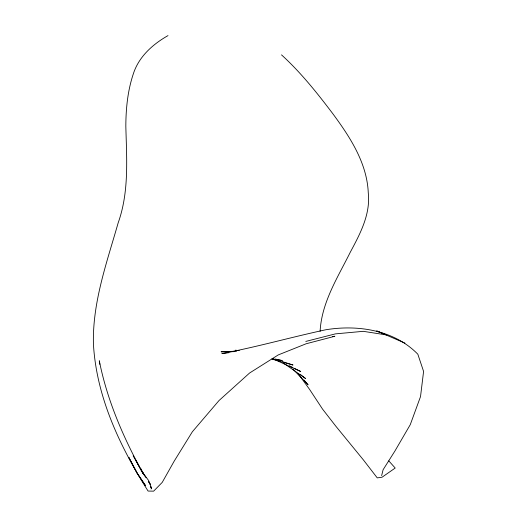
<?xml version="1.0" encoding="UTF-8"?>
<svg xmlns="http://www.w3.org/2000/svg" width="517" height="517" viewBox="0 0 517 517"><rect width="100%" height="100%" fill="white"/><g stroke="black" fill="none" stroke-linecap="round" stroke-linejoin="round"><path stroke-width="0.78" d="M320.101 331.339C321.652 302.335 337.73 277.455 350.3 252.186C360.091 233.897 370.644 214.309 368.272 192.802C366.999 162.92 349.97 136.979 332.767 113.643C317.083 92.898 300.791 72.425 281.507 54.867M381.643 475.614L383.103 469.733L394.949 450.979L410.278 424.638L420.521 396.604L423.585 371.419L417.833 354.216C394.342 330.085 357.99 324.502 325.904 329.743C291.11 337.187 256.852 347.004 221.89 353.589L228.895 352.691M151.042 489.03L151.487 488.184L148.579 480.467L141.832 471.426L144.792 475.924M167.993 35.615C152.67 44.288 138.64 56.851 133.244 74.118C127.647 90.927 125.896 108.725 125.831 126.361C126.639 158.667 129.256 191.826 118.16 222.885C106.87 262.462 92.453 302.077 93.415 343.85C96.395 397.114 119.983 446.617 148.088 491.06L153.639 491.15L162.235 482.374L174.223 461.093L192.369 431.753L219.034 400.526L249.582 373.016L278.288 354.908L306.154 343.766L334.861 336.257L332.547 336.606M305.786 341.427L335.365 333.885L363.27 331.326L386.716 334.977L376.693 330.932L404.934 343.094M236.67 351.159L221.089 351.806L233.626 351.663M235.28 350.203L239.287 350.616M271.974 358.779L282.301 360.569L275.27 359.05M272.058 359.128L293.023 365.028L282.411 361.642M273.247 358.914L300.713 371.51L294.322 368.298M289.352 365.797L292.9 367.581M283.549 363.134L305.592 378.547L300.629 374.644M292.958 369.157L308.074 384.803L303.996 380.06M388.803 460.893L395.201 468.04L382.044 477.223L377.248 477.882L363.419 459.949L335.611 425.93L322.537 409.089L309.612 389.45L298.257 373.772M148.592 481.702L150.285 484.267L148.605 481.663M146.091 477.766L141.484 470.612L133.153 455.832M143.791 474.664C123.951 438.991 107.271 400.959 99.296 360.763L99.846 364.33M150.718 486.833L151.487 488.184L150.712 486.775M143.332 473.404L140.611 468.48L141.69 470.606M135.881 460.363L139.655 467.42M140.023 468.118L141.128 470.212M145.568 485.721L137.244 473.494L128.856 457.442L137.102 473.036L145.568 485.721"/></g></svg>
